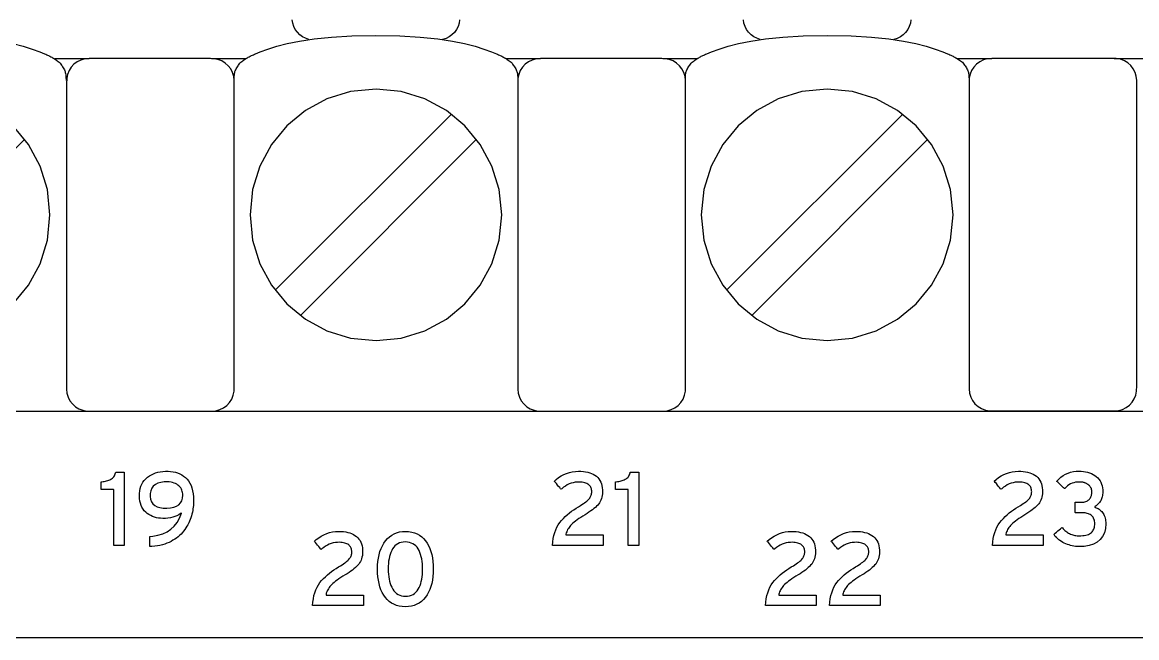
# Model space of a CAD drawing. Extents: x 1 to 47.7, y 0.2 to 33.3.
# Drawn here: x 32.801 to 34.283, y 13.33 to 14.148 of the extents above; entities that cross this region are included whole.
import ezdxf

# ---------------------------------------------------------------- set-up
doc = ezdxf.new("R2010")
doc.units = 0
doc.header["$MEASUREMENT"] = 0
doc.layers.add('4_0_____DWG', color=7, linetype='CONTINUOUS')

msp = doc.modelspace()

# ---------------------------------------------------------------- linework, layer by layer
at = {"layer": '4_0_____DWG'}
for points in [[(33.1819, 14.1253), (33.1775, 14.1268), (33.1734, 14.1289), (33.1697, 14.1316), (33.1665, 14.1348), (33.1638, 14.1384), (33.1617, 14.1424), (33.1603, 14.1468), (33.1596, 14.1514)], [(33.3823, 14.1514), (33.3816, 14.1468), (33.3801, 14.1424), (33.378, 14.1383), (33.3753, 14.1347), (33.372, 14.1315), (33.3683, 14.1288), (33.3642, 14.1267), (33.3597, 14.1253)], [(33.7819, 14.1253), (33.7775, 14.1268), (33.7734, 14.1289), (33.7697, 14.1316), (33.7665, 14.1348), (33.7638, 14.1384), (33.7617, 14.1424), (33.7603, 14.1468), (33.7596, 14.1514)], [(33.9823, 14.1514), (33.9816, 14.1468), (33.9801, 14.1424), (33.978, 14.1383), (33.9753, 14.1347), (33.972, 14.1315), (33.9683, 14.1288), (33.9642, 14.1267), (33.9597, 14.1253)], [(33.0825, 14.0706), (33.0825, 14.0721), (33.0825, 14.0737), (33.0826, 14.0753), (33.0827, 14.0769), (33.0828, 14.0784), (33.083, 14.0799), (33.0832, 14.0813), (33.0835, 14.0825), (33.0839, 14.0837), (33.0845, 14.0849), (33.0852, 14.0862), (33.0859, 14.0874), (33.0867, 14.0887), (33.0876, 14.09), (33.0884, 14.0912), (33.0893, 14.0925), (33.09, 14.0937), (33.0913, 14.0949), (33.0926, 14.096), (33.0939, 14.0969), (33.0951, 14.0979), (33.0964, 14.0987), (33.0976, 14.0995), (33.0988, 14.1003), (33.1001, 14.101), (33.1013, 14.1017), (33.1025, 14.1023), (33.1036, 14.1029), (33.1046, 14.1034), (33.1057, 14.1039), (33.1068, 14.1044), (33.108, 14.1049), (33.1093, 14.1055), (33.1108, 14.1061), (33.1171, 14.1086), (33.1274, 14.1124), (33.1392, 14.1162), (33.153, 14.1199), (33.1694, 14.1232), (33.1888, 14.1261), (33.2119, 14.1284), (33.2391, 14.1299), (33.271, 14.1304), (33.3028, 14.1299), (33.33, 14.1284), (33.3531, 14.1261), (33.3726, 14.1232), (33.3889, 14.1199), (33.4028, 14.1162), (33.4145, 14.1124), (33.4248, 14.1086), (33.4311, 14.1061), (33.4326, 14.1055), (33.434, 14.1049), (33.4352, 14.1044), (33.4363, 14.1039), (33.4373, 14.1034), (33.4384, 14.1029), (33.4395, 14.1023), (33.4407, 14.1017), (33.4419, 14.101), (33.4431, 14.1003), (33.4444, 14.0995), (33.4456, 14.0987), (33.4468, 14.0979), (33.4481, 14.0969), (33.4494, 14.096), (33.4507, 14.0949), (33.4519, 14.0937), (33.4527, 14.0925), (33.4535, 14.0912), (33.4544, 14.09), (33.4552, 14.0887), (33.456, 14.0874), (33.4568, 14.0862), (33.4575, 14.0849), (33.4581, 14.0837), (33.4585, 14.0825), (33.4588, 14.0813), (33.459, 14.0799), (33.4592, 14.0784), (33.4594, 14.0769), (33.4595, 14.0753), (33.4596, 14.0737), (33.4596, 14.0721), (33.4597, 14.0706)], [(33.6825, 14.0706), (33.6825, 14.0721), (33.6825, 14.0737), (33.6826, 14.0753), (33.6827, 14.0769), (33.6828, 14.0784), (33.683, 14.0799), (33.6832, 14.0813), (33.6835, 14.0825), (33.6839, 14.0837), (33.6845, 14.0849), (33.6852, 14.0862), (33.6859, 14.0874), (33.6867, 14.0887), (33.6876, 14.09), (33.6884, 14.0912), (33.6893, 14.0925), (33.69, 14.0937), (33.6913, 14.0949), (33.6926, 14.096), (33.6939, 14.0969), (33.6951, 14.0979), (33.6964, 14.0987), (33.6976, 14.0995), (33.6988, 14.1003), (33.7001, 14.101), (33.7013, 14.1017), (33.7025, 14.1023), (33.7036, 14.1029), (33.7046, 14.1034), (33.7057, 14.1039), (33.7068, 14.1044), (33.708, 14.1049), (33.7093, 14.1055), (33.7108, 14.1061), (33.7171, 14.1086), (33.7274, 14.1124), (33.7392, 14.1162), (33.753, 14.1199), (33.7694, 14.1232), (33.7889, 14.1261), (33.8119, 14.1284), (33.8391, 14.1299), (33.871, 14.1304), (33.9028, 14.1299), (33.93, 14.1284), (33.9531, 14.1261), (33.9726, 14.1232), (33.9889, 14.1199), (34.0028, 14.1162), (34.0145, 14.1124), (34.0248, 14.1086), (34.0311, 14.1061), (34.0326, 14.1055), (34.034, 14.1049), (34.0352, 14.1044), (34.0363, 14.1039), (34.0373, 14.1034), (34.0384, 14.1029), (34.0395, 14.1023), (34.0407, 14.1017), (34.0419, 14.101), (34.0431, 14.1003), (34.0444, 14.0995), (34.0456, 14.0987), (34.0468, 14.0979), (34.0481, 14.0969), (34.0494, 14.096), (34.0507, 14.0949), (34.0519, 14.0937), (34.0527, 14.0925), (34.0535, 14.0912), (34.0544, 14.09), (34.0552, 14.0887), (34.056, 14.0874), (34.0568, 14.0862), (34.0575, 14.0849), (34.0581, 14.0837), (34.0585, 14.0825), (34.0588, 14.0813), (34.059, 14.0799), (34.0593, 14.0784), (34.0594, 14.0769), (34.0595, 14.0753), (34.0596, 14.0737), (34.0597, 14.0721), (34.0597, 14.0706)], [(32.7882, 14.1199), (32.802, 14.1162), (32.8138, 14.1124), (32.8241, 14.1086), (32.8304, 14.1061), (32.8319, 14.1055), (32.8332, 14.1049), (32.8344, 14.1044), (32.8355, 14.1039), (32.8366, 14.1034), (32.8376, 14.1029), (32.8387, 14.1023), (32.8399, 14.1017), (32.8411, 14.101), (32.8424, 14.1003), (32.8436, 14.0995), (32.8448, 14.0987), (32.8461, 14.0979), (32.8473, 14.0969), (32.8486, 14.096), (32.8499, 14.0949), (32.8511, 14.0937), (32.8519, 14.0925), (32.8528, 14.0912), (32.8536, 14.09), (32.8544, 14.0887), (32.8553, 14.0874), (32.856, 14.0862), (32.8567, 14.0849), (32.8573, 14.0837), (32.8577, 14.0825), (32.858, 14.0813), (32.8583, 14.0799), (32.8585, 14.0784), (32.8586, 14.0769), (32.8588, 14.0753), (32.8588, 14.0737), (32.8589, 14.0721), (32.8589, 14.0706)], [(32.8441, 14.0998), (32.8897, 14.0998)], [(33.0525, 14.0998), (33.0981, 14.0998)], [(33.4441, 14.0998), (33.4897, 14.0998)], [(33.6525, 14.0998), (33.6981, 14.0998)], [(34.0441, 14.1), (34.0897, 14.1)], [(34.2525, 14.1), (34.2981, 14.1)], [(33.1372, 13.7917), (33.3715, 14.0259)], [(33.7372, 13.7917), (33.9715, 14.0259)], [(32.7885, 13.7737), (32.809, 13.7985), (32.8244, 13.8268), (32.8342, 13.8582), (32.8376, 13.8919), (32.8342, 13.9256), (32.8244, 13.957), (32.809, 13.9854), (32.7885, 14.0102)], [(32.5699, 13.7582), (32.8041, 13.9925)], [(33.1706, 13.7582), (33.4049, 13.9925)], [(33.7706, 13.7582), (34.0049, 13.9925)], [(32.7486, 13.6311), (32.8411, 13.6311), (32.9402, 13.6311), (33.0455, 13.6311), (33.1567, 13.6311), (33.2731, 13.6311), (33.3945, 13.6311), (33.5204, 13.6311), (33.6502, 13.6311), (33.7836, 13.6311), (33.9201, 13.6311), (34.0593, 13.6311), (34.2007, 13.6311), (34.4885, 13.6311), (34.7798, 13.6311), (35.0711, 13.6311), (35.3589, 13.6311), (35.5003, 13.6311), (35.6395, 13.6311)], [(35.5892, 13.3298), (35.4883, 13.3298), (35.3855, 13.3298), (35.2808, 13.3298), (35.1744, 13.3298), (35.0662, 13.3298), (34.9564, 13.3298), (34.845, 13.3298), (34.732, 13.3298), (34.6176, 13.3298), (34.5018, 13.3298), (34.3847, 13.3298), (34.2662, 13.3298), (34.1466, 13.3298), (34.0258, 13.3298), (33.9039, 13.3298), (33.7811, 13.3298), (33.6572, 13.3298), (33.4069, 13.3298), (33.1536, 13.3298), (32.8976, 13.3298), (32.6397, 13.3298)]]:
    msp.add_lwpolyline(points, dxfattribs=at)
for points in [[(33.0825, 14.0706), (33.082, 14.0762), (33.0804, 14.0814), (33.0779, 14.0861), (33.0747, 14.0903), (33.0707, 14.0939), (33.0661, 14.0967), (33.0609, 14.0987), (33.0554, 14.0997), (33.0509, 14.0998), (33.0391, 14.0998), (33.0185, 14.0998), (32.9924, 14.0998), (32.9639, 14.0998), (32.9362, 14.0998), (32.9125, 14.0998), (32.8959, 14.0998), (32.8897, 14.0998), (32.884, 14.0993), (32.8786, 14.0978), (32.8737, 14.0954), (32.8694, 14.0922), (32.8658, 14.0883), (32.8629, 14.0838), (32.8609, 14.0788), (32.8598, 14.0734), (32.8597, 14.0665), (32.8597, 14.0368), (32.8597, 13.985), (32.8597, 13.9192), (32.8597, 13.8474), (32.8597, 13.7776), (32.8597, 13.7178), (32.8597, 13.676), (32.8597, 13.6603), (32.8602, 13.6548), (32.8618, 13.6496), (32.8642, 13.6448), (32.8675, 13.6406), (32.8715, 13.637), (32.8761, 13.6342), (32.8812, 13.6323), (32.8868, 13.6312), (32.8913, 13.6311), (32.9031, 13.6311), (32.9236, 13.6311), (32.9498, 13.6311), (32.9783, 13.6311), (33.006, 13.6311), (33.0297, 13.6311), (33.0463, 13.6311), (33.0525, 13.6311), (33.0582, 13.6316), (33.0636, 13.6331), (33.0684, 13.6355), (33.0727, 13.6387), (33.0764, 13.6426), (33.0793, 13.6471), (33.0813, 13.6521), (33.0824, 13.6575), (33.0825, 13.6644), (33.0825, 13.6942), (33.0825, 13.7459), (33.0825, 13.8117), (33.0825, 13.8835), (33.0825, 13.9534), (33.0825, 14.0131), (33.0825, 14.0549)], [(33.6825, 14.0706), (33.682, 14.0762), (33.6804, 14.0814), (33.6779, 14.0861), (33.6747, 14.0903), (33.6707, 14.0939), (33.6661, 14.0967), (33.6609, 14.0987), (33.6554, 14.0997), (33.6509, 14.0998), (33.6391, 14.0998), (33.6185, 14.0998), (33.5924, 14.0998), (33.5639, 14.0998), (33.5362, 14.0998), (33.5125, 14.0998), (33.4959, 14.0998), (33.4897, 14.0998), (33.484, 14.0993), (33.4786, 14.0978), (33.4737, 14.0954), (33.4694, 14.0922), (33.4658, 14.0883), (33.4629, 14.0838), (33.4609, 14.0788), (33.4598, 14.0734), (33.4597, 14.0665), (33.4597, 14.0368), (33.4597, 13.985), (33.4597, 13.9192), (33.4597, 13.8474), (33.4597, 13.7776), (33.4597, 13.7178), (33.4597, 13.676), (33.4597, 13.6603), (33.4602, 13.6548), (33.4618, 13.6496), (33.4642, 13.6448), (33.4675, 13.6406), (33.4715, 13.637), (33.4761, 13.6342), (33.4812, 13.6323), (33.4868, 13.6312), (33.4913, 13.6311), (33.5031, 13.6311), (33.5236, 13.6311), (33.5498, 13.6311), (33.5783, 13.6311), (33.606, 13.6311), (33.6297, 13.6311), (33.6463, 13.6311), (33.6525, 13.6311), (33.6582, 13.6316), (33.6636, 13.6331), (33.6684, 13.6355), (33.6727, 13.6387), (33.6764, 13.6426), (33.6793, 13.6471), (33.6813, 13.6521), (33.6824, 13.6575), (33.6825, 13.6644), (33.6825, 13.6942), (33.6825, 13.7459), (33.6825, 13.8117), (33.6825, 13.8835), (33.6825, 13.9534), (33.6825, 14.0131), (33.6825, 14.0549)], [(34.2825, 14.0708), (34.282, 14.0763), (34.2804, 14.0815), (34.278, 14.0863), (34.2747, 14.0905), (34.2707, 14.0941), (34.2661, 14.0969), (34.261, 14.0989), (34.2554, 14.0999), (34.2509, 14.1), (34.2391, 14.1), (34.2186, 14.1), (34.1924, 14.1), (34.1639, 14.1), (34.1362, 14.1), (34.1125, 14.1), (34.0959, 14.1), (34.0897, 14.1), (34.084, 14.0995), (34.0786, 14.098), (34.0738, 14.0956), (34.0694, 14.0924), (34.0658, 14.0885), (34.0629, 14.084), (34.0609, 14.079), (34.0598, 14.0736), (34.0597, 14.0667), (34.0597, 14.037), (34.0597, 13.9852), (34.0597, 13.9194), (34.0597, 13.8476), (34.0597, 13.7778), (34.0597, 13.718), (34.0597, 13.6762), (34.0597, 13.6605), (34.0602, 13.6549), (34.0618, 13.6497), (34.0642, 13.645), (34.0675, 13.6408), (34.0715, 13.6372), (34.0761, 13.6344), (34.0813, 13.6324), (34.0868, 13.6314), (34.0913, 13.6313), (34.1031, 13.6313), (34.1237, 13.6313), (34.1498, 13.6313), (34.1783, 13.6313), (34.206, 13.6313), (34.2297, 13.6313), (34.2463, 13.6313), (34.2525, 13.6313), (34.2582, 13.6318), (34.2636, 13.6333), (34.2684, 13.6357), (34.2728, 13.6389), (34.2764, 13.6428), (34.2793, 13.6473), (34.2813, 13.6523), (34.2824, 13.6577), (34.2825, 13.6646), (34.2825, 13.6943), (34.2825, 13.7461), (34.2825, 13.8119), (34.2825, 13.8837), (34.2825, 13.9535), (34.2825, 14.0133), (34.2825, 14.0551)], [(33.1036, 13.8919), (33.107, 13.8582), (33.1168, 13.8268), (33.1322, 13.7985), (33.1526, 13.7737), (33.1774, 13.7533), (33.2059, 13.7379), (33.2373, 13.7282), (33.2711, 13.7248), (33.3047, 13.7282), (33.3361, 13.7379), (33.3646, 13.7533), (33.3893, 13.7737), (33.4097, 13.7985), (33.4252, 13.8268), (33.4349, 13.8582), (33.4383, 13.8919), (33.4349, 13.9256), (33.4252, 13.957), (33.4097, 13.9854), (33.3893, 14.0102), (33.3646, 14.0307), (33.3361, 14.0462), (33.3047, 14.0559), (33.2711, 14.0593), (33.2373, 14.0559), (33.2059, 14.0462), (33.1774, 14.0307), (33.1526, 14.0102), (33.1322, 13.9854), (33.1168, 13.957), (33.107, 13.9256)], [(33.7036, 13.8919), (33.707, 13.8582), (33.7168, 13.8268), (33.7322, 13.7985), (33.7527, 13.7737), (33.7774, 13.7533), (33.8059, 13.7379), (33.8373, 13.7282), (33.8711, 13.7248), (33.9048, 13.7282), (33.9361, 13.7379), (33.9646, 13.7533), (33.9893, 13.7737), (34.0097, 13.7985), (34.0252, 13.8268), (34.0349, 13.8582), (34.0383, 13.8919), (34.0349, 13.9256), (34.0252, 13.957), (34.0097, 13.9854), (33.9893, 14.0102), (33.9646, 14.0307), (33.9361, 14.0462), (33.9048, 14.0559), (33.8711, 14.0593), (33.8373, 14.0559), (33.8059, 14.0462), (33.7774, 14.0307), (33.7527, 14.0102), (33.7322, 13.9854), (33.7168, 13.957), (33.707, 13.9256)], [(32.9223, 13.4525), (32.9223, 13.4553), (32.9223, 13.4629), (32.9223, 13.4738), (32.9223, 13.4865), (32.9223, 13.4995), (32.9223, 13.5115), (32.9223, 13.5209), (32.9223, 13.5263), (32.9221, 13.527), (32.9209, 13.527), (32.9188, 13.527), (32.9161, 13.527), (32.9132, 13.527), (32.9104, 13.527), (32.908, 13.527), (32.9063, 13.527), (32.9056, 13.527), (32.9056, 13.5274), (32.9056, 13.5284), (32.9056, 13.5299), (32.9056, 13.5316), (32.9056, 13.5333), (32.9056, 13.5349), (32.9056, 13.5362), (32.9056, 13.5369), (32.9065, 13.5371), (32.9082, 13.5373), (32.9098, 13.5376), (32.9114, 13.5379), (32.9129, 13.5383), (32.9143, 13.5387), (32.9157, 13.5393), (32.9171, 13.5398), (32.9184, 13.5405), (32.9195, 13.5412), (32.9206, 13.542), (32.9216, 13.5429), (32.9225, 13.5439), (32.9232, 13.545), (32.9239, 13.5462), (32.9244, 13.5475), (32.9248, 13.5489), (32.9251, 13.5497), (32.9259, 13.5497), (32.9274, 13.5497), (32.9292, 13.5497), (32.9312, 13.5497), (32.9332, 13.5497), (32.9348, 13.5497), (32.936, 13.5497), (32.9364, 13.5497), (32.9364, 13.5459), (32.9364, 13.536), (32.9364, 13.5219), (32.9364, 13.5053), (32.9364, 13.4883), (32.9364, 13.4727), (32.9364, 13.4605), (32.9364, 13.4534), (32.9363, 13.4525), (32.9353, 13.4525), (32.9335, 13.4525), (32.9312, 13.4525), (32.9287, 13.4525), (32.9263, 13.4525), (32.9243, 13.4525), (32.9228, 13.4525)], [(33.0286, 13.5125), (33.0286, 13.5102), (33.0285, 13.508), (33.0283, 13.5057), (33.0281, 13.5034), (33.0277, 13.5011), (33.0274, 13.4988), (33.0269, 13.4965), (33.0264, 13.4941), (33.0257, 13.4917), (33.025, 13.4894), (33.0241, 13.487), (33.0231, 13.4847), (33.0221, 13.4824), (33.0209, 13.4801), (33.0197, 13.4779), (33.0183, 13.4757), (33.0168, 13.4736), (33.0153, 13.4715), (33.0136, 13.4695), (33.0119, 13.4675), (33.01, 13.4657), (33.0079, 13.464), (33.0058, 13.4623), (33.0035, 13.4607), (33.0011, 13.4593), (32.9986, 13.4579), (32.9959, 13.4566), (32.9931, 13.4554), (32.9901, 13.4543), (32.987, 13.4534), (32.9837, 13.4526), (32.9804, 13.452), (32.9768, 13.4515), (32.9732, 13.4511), (32.9703, 13.4509), (32.9703, 13.4517), (32.9703, 13.4532), (32.9703, 13.4552), (32.9703, 13.4575), (32.9703, 13.4598), (32.9703, 13.4619), (32.9703, 13.4636), (32.9703, 13.4645), (32.9743, 13.4649), (32.9812, 13.466), (32.9875, 13.4678), (32.9932, 13.4705), (32.9983, 13.4739), (33.0028, 13.478), (33.0066, 13.483), (33.0098, 13.4887), (33.0124, 13.4952), (33.011, 13.4948), (33.0087, 13.4932), (33.0063, 13.4919), (33.0036, 13.4908), (33.0008, 13.4899), (32.9977, 13.4892), (32.9945, 13.4887), (32.9911, 13.4885), (32.9876, 13.4884), (32.9846, 13.4886), (32.9818, 13.4889), (32.9791, 13.4894), (32.9765, 13.4901), (32.9739, 13.4911), (32.9715, 13.4922), (32.9692, 13.4935), (32.967, 13.495), (32.9649, 13.4968), (32.963, 13.4987), (32.9613, 13.5008), (32.9599, 13.5032), (32.9587, 13.5057), (32.9578, 13.5085), (32.9571, 13.5115), (32.9566, 13.5147), (32.9564, 13.5181), (32.9565, 13.5216), (32.9569, 13.5251), (32.9576, 13.5283), (32.9585, 13.5313), (32.9597, 13.5341), (32.9612, 13.5367), (32.963, 13.539), (32.965, 13.5412), (32.9674, 13.5432), (32.9698, 13.5449), (32.9724, 13.5465), (32.9751, 13.5478), (32.978, 13.5489), (32.9811, 13.5498), (32.9842, 13.5505), (32.9876, 13.5509), (32.991, 13.5512), (32.9946, 13.5512), (32.998, 13.551), (33.0013, 13.5505), (33.0044, 13.5498), (33.0073, 13.5489), (33.0101, 13.5478), (33.0128, 13.5463), (33.0153, 13.5447), (33.0177, 13.5428), (33.0199, 13.5407), (33.0219, 13.5382), (33.0236, 13.5354), (33.0251, 13.5323), (33.0263, 13.529), (33.0273, 13.5253), (33.028, 13.5213), (33.0285, 13.517)], [(33.5057, 13.4525), (33.5061, 13.4571), (33.5067, 13.4616), (33.5076, 13.4657), (33.5087, 13.4697), (33.5101, 13.4734), (33.5116, 13.4769), (33.5135, 13.4801), (33.5155, 13.4831), (33.5178, 13.4858), (33.5202, 13.4884), (33.5228, 13.4909), (33.5254, 13.4933), (33.5282, 13.4957), (33.531, 13.4979), (33.5339, 13.5), (33.537, 13.502), (33.5401, 13.504), (33.5429, 13.5056), (33.5449, 13.5068), (33.5468, 13.5081), (33.5485, 13.5092), (33.55, 13.5104), (33.5514, 13.5115), (33.5526, 13.5125), (33.5537, 13.5136), (33.5546, 13.5145), (33.5553, 13.5155), (33.5559, 13.5165), (33.5564, 13.5175), (33.5569, 13.5185), (33.5572, 13.5195), (33.5575, 13.5206), (33.5577, 13.5216), (33.5579, 13.5227), (33.5579, 13.5238), (33.5579, 13.5251), (33.5577, 13.5264), (33.5575, 13.5276), (33.5571, 13.5287), (33.5567, 13.5298), (33.5561, 13.5308), (33.5554, 13.5317), (33.5546, 13.5325), (33.5537, 13.5333), (33.5527, 13.5341), (33.5515, 13.5347), (33.5501, 13.5353), (33.5486, 13.5357), (33.547, 13.5361), (33.5453, 13.5364), (33.5434, 13.5366), (33.5413, 13.5367), (33.5389, 13.5367), (33.5361, 13.5364), (33.5333, 13.5359), (33.5306, 13.5352), (33.5279, 13.5342), (33.5254, 13.533), (33.5229, 13.5315), (33.5205, 13.5299), (33.5181, 13.5279), (33.517, 13.5271), (33.5164, 13.5279), (33.5153, 13.5293), (33.5139, 13.531), (33.5124, 13.5328), (33.5109, 13.5347), (33.5096, 13.5363), (33.5086, 13.5375), (33.5082, 13.538), (33.5106, 13.5402), (33.5139, 13.5428), (33.5173, 13.545), (33.5208, 13.5468), (33.5245, 13.5483), (33.5282, 13.5496), (33.5321, 13.5504), (33.5362, 13.551), (33.5403, 13.5512), (33.5436, 13.5511), (33.5468, 13.5509), (33.5497, 13.5505), (33.5526, 13.5499), (33.5552, 13.5491), (33.5577, 13.5482), (33.56, 13.5472), (33.5621, 13.5459), (33.5641, 13.5445), (33.5659, 13.5428), (33.5674, 13.541), (33.5688, 13.539), (33.5699, 13.5368), (33.5708, 13.5345), (33.5715, 13.532), (33.572, 13.5292), (33.5722, 13.5264), (33.5723, 13.5236), (33.5721, 13.5212), (33.5719, 13.519), (33.5714, 13.5168), (33.5709, 13.5148), (33.5702, 13.5128), (33.5693, 13.511), (33.5683, 13.5093), (33.5672, 13.5077), (33.5659, 13.5061), (33.5643, 13.5046), (33.5627, 13.5031), (33.5608, 13.5015), (33.5588, 13.4999), (33.5566, 13.4983), (33.5542, 13.4966), (33.5517, 13.495), (33.549, 13.4933), (33.5461, 13.4915), (33.5433, 13.4898), (33.5408, 13.4881), (33.5385, 13.4865), (33.5364, 13.4849), (33.5345, 13.4834), (33.5328, 13.4819), (33.5312, 13.4805), (33.5299, 13.4792), (33.5288, 13.4778), (33.5277, 13.4764), (33.5268, 13.475), (33.5259, 13.4736), (33.5252, 13.4721), (33.5246, 13.4706), (33.524, 13.4691), (33.5236, 13.4676), (33.5236, 13.4666), (33.5265, 13.4666), (33.5321, 13.4666), (33.5395, 13.4666), (33.5478, 13.4666), (33.5562, 13.4666), (33.5638, 13.4666), (33.5696, 13.4666), (33.5729, 13.4666), (33.5732, 13.4664), (33.5732, 13.4654), (33.5732, 13.4637), (33.5732, 13.4615), (33.5732, 13.4591), (33.5732, 13.4568), (33.5732, 13.4547), (33.5732, 13.4532), (33.5732, 13.4525), (33.5717, 13.4525), (33.5661, 13.4525), (33.5572, 13.4525), (33.5465, 13.4525), (33.535, 13.4525), (33.524, 13.4525), (33.5146, 13.4525), (33.5081, 13.4525)], [(33.6064, 13.4525), (33.6064, 13.4553), (33.6064, 13.4629), (33.6064, 13.4738), (33.6064, 13.4865), (33.6064, 13.4995), (33.6064, 13.5115), (33.6064, 13.5209), (33.6064, 13.5263), (33.6062, 13.527), (33.605, 13.527), (33.6029, 13.527), (33.6002, 13.527), (33.5973, 13.527), (33.5945, 13.527), (33.592, 13.527), (33.5903, 13.527), (33.5897, 13.527), (33.5897, 13.5274), (33.5897, 13.5284), (33.5897, 13.5299), (33.5897, 13.5316), (33.5897, 13.5333), (33.5897, 13.5349), (33.5897, 13.5362), (33.5897, 13.5369), (33.5906, 13.5371), (33.5923, 13.5373), (33.5939, 13.5376), (33.5955, 13.5379), (33.597, 13.5383), (33.5984, 13.5387), (33.5998, 13.5393), (33.6012, 13.5398), (33.6025, 13.5405), (33.6036, 13.5412), (33.6047, 13.542), (33.6057, 13.5429), (33.6066, 13.5439), (33.6073, 13.545), (33.608, 13.5462), (33.6085, 13.5475), (33.6089, 13.5489), (33.6092, 13.5497), (33.61, 13.5497), (33.6115, 13.5497), (33.6133, 13.5497), (33.6153, 13.5497), (33.6173, 13.5497), (33.6189, 13.5497), (33.6201, 13.5497), (33.6205, 13.5497), (33.6205, 13.5459), (33.6205, 13.536), (33.6205, 13.5219), (33.6205, 13.5053), (33.6205, 13.4883), (33.6205, 13.4727), (33.6205, 13.4605), (33.6205, 13.4534), (33.6204, 13.4525), (33.6193, 13.4525), (33.6176, 13.4525), (33.6153, 13.4525), (33.6128, 13.4525), (33.6104, 13.4525), (33.6084, 13.4525), (33.6069, 13.4525)], [(34.0907, 13.4525), (34.0911, 13.4571), (34.0917, 13.4616), (34.0926, 13.4657), (34.0937, 13.4697), (34.095, 13.4734), (34.0966, 13.4769), (34.0984, 13.4801), (34.1005, 13.4831), (34.1028, 13.4858), (34.1052, 13.4884), (34.1077, 13.4909), (34.1104, 13.4933), (34.1131, 13.4957), (34.116, 13.4979), (34.1189, 13.5), (34.122, 13.502), (34.1251, 13.504), (34.1278, 13.5056), (34.1299, 13.5068), (34.1317, 13.5081), (34.1334, 13.5092), (34.135, 13.5104), (34.1364, 13.5115), (34.1376, 13.5125), (34.1387, 13.5136), (34.1395, 13.5145), (34.1403, 13.5155), (34.1409, 13.5165), (34.1414, 13.5175), (34.1419, 13.5185), (34.1422, 13.5195), (34.1425, 13.5206), (34.1427, 13.5216), (34.1428, 13.5227), (34.1429, 13.5238), (34.1428, 13.5251), (34.1427, 13.5264), (34.1424, 13.5276), (34.1421, 13.5287), (34.1416, 13.5298), (34.1411, 13.5308), (34.1404, 13.5317), (34.1396, 13.5325), (34.1387, 13.5333), (34.1377, 13.5341), (34.1365, 13.5347), (34.1351, 13.5353), (34.1336, 13.5357), (34.132, 13.5361), (34.1302, 13.5364), (34.1283, 13.5366), (34.1263, 13.5367), (34.1239, 13.5367), (34.121, 13.5364), (34.1183, 13.5359), (34.1156, 13.5352), (34.1129, 13.5342), (34.1104, 13.533), (34.1079, 13.5315), (34.1055, 13.5299), (34.1031, 13.5279), (34.102, 13.5271), (34.1014, 13.5279), (34.1003, 13.5293), (34.0989, 13.531), (34.0974, 13.5328), (34.0959, 13.5347), (34.0945, 13.5363), (34.0936, 13.5375), (34.0931, 13.538), (34.0956, 13.5402), (34.0989, 13.5428), (34.1023, 13.545), (34.1058, 13.5468), (34.1094, 13.5483), (34.1132, 13.5496), (34.1171, 13.5504), (34.1211, 13.551), (34.1253, 13.5512), (34.1286, 13.5511), (34.1317, 13.5509), (34.1347, 13.5505), (34.1375, 13.5499), (34.1402, 13.5491), (34.1427, 13.5482), (34.145, 13.5472), (34.1471, 13.5459), (34.1491, 13.5445), (34.1509, 13.5428), (34.1524, 13.541), (34.1538, 13.539), (34.1549, 13.5368), (34.1558, 13.5345), (34.1565, 13.532), (34.157, 13.5292), (34.1572, 13.5264), (34.1573, 13.5236), (34.1571, 13.5212), (34.1568, 13.519), (34.1564, 13.5168), (34.1559, 13.5148), (34.1551, 13.5128), (34.1543, 13.511), (34.1533, 13.5093), (34.1522, 13.5077), (34.1508, 13.5061), (34.1493, 13.5046), (34.1476, 13.5031), (34.1458, 13.5015), (34.1437, 13.4999), (34.1416, 13.4983), (34.1392, 13.4966), (34.1366, 13.495), (34.1339, 13.4933), (34.131, 13.4915), (34.1283, 13.4898), (34.1258, 13.4881), (34.1235, 13.4865), (34.1213, 13.4849), (34.1194, 13.4834), (34.1177, 13.4819), (34.1162, 13.4805), (34.1149, 13.4792), (34.1137, 13.4778), (34.1127, 13.4764), (34.1117, 13.475), (34.1109, 13.4736), (34.1102, 13.4721), (34.1095, 13.4706), (34.109, 13.4691), (34.1086, 13.4676), (34.1086, 13.4666), (34.1115, 13.4666), (34.1171, 13.4666), (34.1245, 13.4666), (34.1328, 13.4666), (34.1412, 13.4666), (34.1488, 13.4666), (34.1546, 13.4666), (34.1578, 13.4666), (34.1582, 13.4664), (34.1582, 13.4654), (34.1582, 13.4637), (34.1582, 13.4615), (34.1582, 13.4591), (34.1582, 13.4568), (34.1582, 13.4547), (34.1582, 13.4532), (34.1582, 13.4525), (34.1567, 13.4525), (34.151, 13.4525), (34.1422, 13.4525), (34.1315, 13.4525), (34.12, 13.4525), (34.1089, 13.4525), (34.0996, 13.4525), (34.0931, 13.4525)], [(34.2415, 13.4813), (34.2409, 13.4749), (34.2395, 13.4692), (34.2372, 13.4643), (34.234, 13.4602), (34.23, 13.4568), (34.225, 13.4542), (34.2193, 13.4523), (34.2126, 13.4512), (34.2058, 13.4509), (34.2036, 13.451), (34.2013, 13.4512), (34.1991, 13.4516), (34.1969, 13.452), (34.1947, 13.4525), (34.1925, 13.4531), (34.1904, 13.4538), (34.1883, 13.4546), (34.1862, 13.4555), (34.1842, 13.4566), (34.1823, 13.4577), (34.1805, 13.4589), (34.1788, 13.4601), (34.1772, 13.4615), (34.1757, 13.4629), (34.1743, 13.4645), (34.173, 13.4661), (34.1724, 13.4671), (34.173, 13.4677), (34.1743, 13.4688), (34.1759, 13.4702), (34.1777, 13.4717), (34.1795, 13.4733), (34.1811, 13.4747), (34.1823, 13.4758), (34.183, 13.4764), (34.1837, 13.4757), (34.1847, 13.4745), (34.1859, 13.4734), (34.187, 13.4724), (34.1882, 13.4714), (34.1894, 13.4705), (34.1907, 13.4697), (34.192, 13.4689), (34.1933, 13.4683), (34.1947, 13.4676), (34.1961, 13.4671), (34.1975, 13.4666), (34.1989, 13.4662), (34.2003, 13.4659), (34.2017, 13.4656), (34.2032, 13.4654), (34.2046, 13.4653), (34.206, 13.4653), (34.2083, 13.4653), (34.2107, 13.4655), (34.2128, 13.4657), (34.2148, 13.4661), (34.2166, 13.4666), (34.2183, 13.4672), (34.2198, 13.4679), (34.2211, 13.4687), (34.2222, 13.4696), (34.2232, 13.4706), (34.2241, 13.4717), (34.2248, 13.4728), (34.2255, 13.4741), (34.226, 13.4754), (34.2264, 13.4768), (34.2266, 13.4783), (34.2268, 13.4799), (34.2268, 13.4816), (34.2267, 13.4832), (34.2265, 13.4848), (34.2262, 13.4862), (34.2257, 13.4875), (34.2252, 13.4888), (34.2245, 13.4899), (34.2237, 13.4909), (34.2228, 13.4919), (34.2218, 13.4927), (34.2207, 13.4934), (34.2195, 13.494), (34.2182, 13.4946), (34.2168, 13.495), (34.2154, 13.4954), (34.2139, 13.4957), (34.2124, 13.4958), (34.2107, 13.4959), (34.2097, 13.496), (34.2091, 13.496), (34.2081, 13.496), (34.2068, 13.496), (34.2053, 13.496), (34.2039, 13.496), (34.2026, 13.496), (34.2015, 13.496), (34.201, 13.496), (34.2009, 13.4961), (34.2009, 13.4971), (34.2009, 13.4988), (34.2009, 13.501), (34.2009, 13.5033), (34.2009, 13.5057), (34.2009, 13.5077), (34.2009, 13.5092), (34.2009, 13.51), (34.2011, 13.51), (34.2018, 13.51), (34.2029, 13.51), (34.2042, 13.51), (34.2057, 13.51), (34.2071, 13.51), (34.2083, 13.51), (34.2092, 13.51), (34.2096, 13.51), (34.2109, 13.5101), (34.2123, 13.5102), (34.2136, 13.5105), (34.2148, 13.5108), (34.216, 13.5113), (34.217, 13.5118), (34.218, 13.5125), (34.2189, 13.5132), (34.2197, 13.5141), (34.2204, 13.515), (34.221, 13.5159), (34.2215, 13.5169), (34.2219, 13.5179), (34.2223, 13.5189), (34.2226, 13.52), (34.2228, 13.5212), (34.2229, 13.5224), (34.2229, 13.5235), (34.2229, 13.524), (34.2229, 13.5244), (34.2228, 13.5249), (34.2228, 13.5254), (34.2227, 13.526), (34.2226, 13.5265), (34.2225, 13.527), (34.2224, 13.5275), (34.2222, 13.5281), (34.222, 13.5286), (34.2217, 13.5291), (34.2214, 13.5296), (34.2211, 13.5301), (34.2208, 13.5306), (34.2204, 13.5311), (34.22, 13.5315), (34.2196, 13.532), (34.2191, 13.5324), (34.2186, 13.5329), (34.2181, 13.5333), (34.2175, 13.5337), (34.2169, 13.5341), (34.2163, 13.5345), (34.2157, 13.5348), (34.215, 13.5352), (34.2142, 13.5355), (34.2135, 13.5358), (34.2126, 13.536), (34.2117, 13.5362), (34.2108, 13.5364), (34.2098, 13.5366), (34.2088, 13.5367), (34.2078, 13.5368), (34.2067, 13.5368), (34.2055, 13.5368), (34.2034, 13.5368), (34.2011, 13.5365), (34.1988, 13.5359), (34.1966, 13.5352), (34.1945, 13.5342), (34.1924, 13.533), (34.1905, 13.5316), (34.1886, 13.5299), (34.1868, 13.5281), (34.1863, 13.528), (34.1854, 13.5289), (34.184, 13.5303), (34.1823, 13.5319), (34.1806, 13.5337), (34.1789, 13.5353), (34.1775, 13.5367), (34.1765, 13.5377), (34.1761, 13.5381), (34.1788, 13.5408), (34.1817, 13.5433), (34.1847, 13.5454), (34.1879, 13.5472), (34.1912, 13.5487), (34.1946, 13.5498), (34.1983, 13.5506), (34.202, 13.5511), (34.2058, 13.5512), (34.2088, 13.5511), (34.2118, 13.5508), (34.2145, 13.5504), (34.2172, 13.5497), (34.2198, 13.5489), (34.2222, 13.548), (34.2245, 13.5468), (34.2267, 13.5455), (34.2288, 13.544), (34.2307, 13.5423), (34.2323, 13.5405), (34.2338, 13.5385), (34.235, 13.5364), (34.2359, 13.5341), (34.2367, 13.5317), (34.2372, 13.5292), (34.2375, 13.5264), (34.2375, 13.524), (34.2374, 13.5221), (34.2372, 13.5204), (34.237, 13.5187), (34.2366, 13.5171), (34.2362, 13.5157), (34.2358, 13.5143), (34.2352, 13.513), (34.2346, 13.5118), (34.2339, 13.5107), (34.2331, 13.5096), (34.2323, 13.5086), (34.2314, 13.5077), (34.2305, 13.5068), (34.2296, 13.5059), (34.2286, 13.5052), (34.2275, 13.5044), (34.2264, 13.5038), (34.2272, 13.5033), (34.2287, 13.5027), (34.2301, 13.5021), (34.2314, 13.5014), (34.2327, 13.5005), (34.2339, 13.4996), (34.235, 13.4986), (34.236, 13.4975), (34.237, 13.4962), (34.2379, 13.4949), (34.2387, 13.4936), (34.2394, 13.4921), (34.24, 13.4905), (34.2405, 13.4889), (34.2409, 13.4871), (34.2412, 13.4853), (34.2414, 13.4834)], [(33.0143, 13.5193), (33.0142, 13.521), (33.0139, 13.5228), (33.0135, 13.5244), (33.013, 13.526), (33.0123, 13.5275), (33.0114, 13.5289), (33.0103, 13.5303), (33.0091, 13.5316), (33.0078, 13.5328), (33.0063, 13.5338), (33.0046, 13.5348), (33.0027, 13.5355), (33.0007, 13.5361), (32.9986, 13.5366), (32.9962, 13.5369), (32.9938, 13.5371), (32.9896, 13.537), (32.985, 13.5363), (32.981, 13.5351), (32.9777, 13.5334), (32.975, 13.5313), (32.9729, 13.5286), (32.9715, 13.5253), (32.9708, 13.5216), (32.9707, 13.5175), (32.9714, 13.5138), (32.9726, 13.5106), (32.9745, 13.5079), (32.977, 13.5057), (32.9801, 13.504), (32.9838, 13.5029), (32.9881, 13.5022), (32.9931, 13.5021), (32.998, 13.5025), (33.0022, 13.5033), (33.0058, 13.5047), (33.0088, 13.5066), (33.0111, 13.509), (33.0128, 13.5119), (33.0139, 13.5153)], [(33.1867, 13.3724), (33.1871, 13.3771), (33.1878, 13.3815), (33.1886, 13.3857), (33.1897, 13.3896), (33.1911, 13.3934), (33.1927, 13.3968), (33.1945, 13.4001), (33.1965, 13.4031), (33.1988, 13.4058), (33.2012, 13.4084), (33.2038, 13.4109), (33.2064, 13.4133), (33.2092, 13.4156), (33.212, 13.4178), (33.2149, 13.42), (33.218, 13.422), (33.2211, 13.4239), (33.2239, 13.4255), (33.2259, 13.4268), (33.2278, 13.428), (33.2295, 13.4292), (33.231, 13.4303), (33.2324, 13.4314), (33.2336, 13.4325), (33.2347, 13.4335), (33.2356, 13.4345), (33.2363, 13.4355), (33.2369, 13.4364), (33.2374, 13.4374), (33.2379, 13.4385), (33.2383, 13.4395), (33.2385, 13.4405), (33.2388, 13.4416), (33.2389, 13.4427), (33.2389, 13.4438), (33.2389, 13.4451), (33.2387, 13.4464), (33.2385, 13.4476), (33.2381, 13.4487), (33.2377, 13.4497), (33.2371, 13.4507), (33.2364, 13.4517), (33.2356, 13.4525), (33.2348, 13.4533), (33.2337, 13.454), (33.2325, 13.4547), (33.2311, 13.4552), (33.2297, 13.4557), (33.228, 13.4561), (33.2263, 13.4564), (33.2244, 13.4565), (33.2223, 13.4567), (33.2199, 13.4566), (33.2171, 13.4564), (33.2143, 13.4559), (33.2116, 13.4551), (33.209, 13.4542), (33.2064, 13.453), (33.2039, 13.4515), (33.2015, 13.4498), (33.1992, 13.4479), (33.198, 13.4471), (33.1974, 13.4479), (33.1963, 13.4492), (33.1949, 13.4509), (33.1934, 13.4528), (33.1919, 13.4546), (33.1906, 13.4563), (33.1896, 13.4574), (33.1892, 13.458), (33.1916, 13.4602), (33.1949, 13.4627), (33.1983, 13.4649), (33.2018, 13.4668), (33.2055, 13.4683), (33.2093, 13.4695), (33.2132, 13.4704), (33.2172, 13.471), (33.2213, 13.4712), (33.2246, 13.4711), (33.2278, 13.4708), (33.2308, 13.4704), (33.2336, 13.4699), (33.2362, 13.4691), (33.2387, 13.4682), (33.241, 13.4671), (33.2431, 13.4659), (33.2451, 13.4645), (33.2469, 13.4628), (33.2484, 13.461), (33.2498, 13.459), (33.2509, 13.4568), (33.2518, 13.4545), (33.2525, 13.4519), (33.253, 13.4492), (33.2532, 13.4463), (33.2533, 13.4436), (33.2531, 13.4412), (33.2529, 13.4389), (33.2524, 13.4368), (33.2519, 13.4347), (33.2512, 13.4328), (33.2503, 13.431), (33.2493, 13.4292), (33.2482, 13.4276), (33.2469, 13.4261), (33.2453, 13.4246), (33.2437, 13.423), (33.2418, 13.4214), (33.2398, 13.4198), (33.2376, 13.4182), (33.2352, 13.4166), (33.2327, 13.4149), (33.23, 13.4133), (33.2271, 13.4115), (33.2243, 13.4098), (33.2218, 13.4081), (33.2195, 13.4065), (33.2174, 13.4049), (33.2155, 13.4034), (33.2138, 13.4019), (33.2123, 13.4005), (33.211, 13.3991), (33.2098, 13.3978), (33.2087, 13.3964), (33.2078, 13.395), (33.2069, 13.3935), (33.2062, 13.3921), (33.2056, 13.3906), (33.205, 13.3891), (33.2046, 13.3876), (33.2046, 13.3865), (33.2075, 13.3865), (33.2131, 13.3865), (33.2205, 13.3865), (33.2288, 13.3865), (33.2372, 13.3865), (33.2448, 13.3865), (33.2507, 13.3865), (33.2539, 13.3865), (33.2543, 13.3864), (33.2543, 13.3854), (33.2543, 13.3836), (33.2543, 13.3815), (33.2543, 13.3791), (33.2543, 13.3767), (33.2543, 13.3747), (33.2543, 13.3732), (33.2543, 13.3725), (33.2528, 13.3724), (33.2471, 13.3724), (33.2382, 13.3724), (33.2275, 13.3724), (33.216, 13.3724), (33.205, 13.3724), (33.1956, 13.3724), (33.1891, 13.3724)], [(33.3473, 13.4212), (33.3472, 13.4161), (33.3468, 13.4111), (33.3461, 13.4065), (33.3452, 13.402), (33.344, 13.3978), (33.3426, 13.3939), (33.3409, 13.3902), (33.339, 13.3867), (33.3367, 13.3835), (33.3343, 13.3806), (33.3316, 13.3781), (33.3286, 13.3759), (33.3254, 13.3742), (33.3219, 13.3728), (33.3182, 13.3718), (33.3142, 13.3711), (33.31, 13.3709), (33.3059, 13.3711), (33.302, 13.3718), (33.2983, 13.3728), (33.2949, 13.3742), (33.2917, 13.3759), (33.2887, 13.378), (33.286, 13.3805), (33.2836, 13.3833), (33.2814, 13.3865), (33.2794, 13.39), (33.2777, 13.3936), (33.2763, 13.3976), (33.2751, 13.4017), (33.2742, 13.4062), (33.2736, 13.4108), (33.2732, 13.4158), (33.273, 13.4209), (33.2732, 13.4261), (33.2736, 13.431), (33.2742, 13.4357), (33.2752, 13.4401), (33.2763, 13.4443), (33.2778, 13.4483), (33.2795, 13.452), (33.2815, 13.4555), (33.2837, 13.4587), (33.2862, 13.4616), (33.2889, 13.4641), (33.2919, 13.4663), (33.2951, 13.468), (33.2985, 13.4694), (33.3022, 13.4704), (33.3061, 13.471), (33.3103, 13.4712), (33.3145, 13.4709), (33.3185, 13.4703), (33.3222, 13.4693), (33.3256, 13.468), (33.3288, 13.4662), (33.3318, 13.4641), (33.3344, 13.4617), (33.3369, 13.4588), (33.3391, 13.4556), (33.341, 13.4522), (33.3427, 13.4485), (33.3441, 13.4446), (33.3452, 13.4404), (33.3461, 13.436), (33.3468, 13.4313), (33.3472, 13.4264)], [(33.7889, 13.3724), (33.7893, 13.3771), (33.7899, 13.3815), (33.7908, 13.3857), (33.7919, 13.3896), (33.7932, 13.3934), (33.7948, 13.3968), (33.7966, 13.4001), (33.7987, 13.4031), (33.801, 13.4058), (33.8034, 13.4084), (33.806, 13.4109), (33.8086, 13.4133), (33.8113, 13.4156), (33.8142, 13.4178), (33.8171, 13.42), (33.8202, 13.422), (33.8233, 13.4239), (33.826, 13.4255), (33.8281, 13.4268), (33.8299, 13.428), (33.8316, 13.4292), (33.8332, 13.4303), (33.8346, 13.4314), (33.8358, 13.4325), (33.8369, 13.4335), (33.8378, 13.4345), (33.8385, 13.4355), (33.8391, 13.4364), (33.8396, 13.4374), (33.8401, 13.4385), (33.8404, 13.4395), (33.8407, 13.4405), (33.8409, 13.4416), (33.8411, 13.4427), (33.8411, 13.4438), (33.8411, 13.4451), (33.8409, 13.4464), (33.8407, 13.4476), (33.8403, 13.4487), (33.8398, 13.4497), (33.8393, 13.4507), (33.8386, 13.4517), (33.8378, 13.4525), (33.8369, 13.4533), (33.8359, 13.454), (33.8347, 13.4547), (33.8333, 13.4552), (33.8318, 13.4557), (33.8302, 13.4561), (33.8284, 13.4564), (33.8265, 13.4565), (33.8245, 13.4567), (33.8221, 13.4566), (33.8192, 13.4564), (33.8165, 13.4559), (33.8138, 13.4551), (33.8111, 13.4542), (33.8086, 13.453), (33.8061, 13.4515), (33.8037, 13.4498), (33.8013, 13.4479), (33.8002, 13.4471), (33.7996, 13.4479), (33.7985, 13.4492), (33.7971, 13.4509), (33.7956, 13.4528), (33.7941, 13.4546), (33.7928, 13.4563), (33.7918, 13.4574), (33.7913, 13.458), (33.7938, 13.4602), (33.7971, 13.4627), (33.8005, 13.4649), (33.804, 13.4668), (33.8077, 13.4683), (33.8114, 13.4695), (33.8153, 13.4704), (33.8193, 13.471), (33.8235, 13.4712), (33.8268, 13.4711), (33.8299, 13.4708), (33.8329, 13.4704), (33.8357, 13.4699), (33.8384, 13.4691), (33.8409, 13.4682), (33.8432, 13.4671), (33.8453, 13.4659), (33.8473, 13.4645), (33.8491, 13.4628), (33.8506, 13.461), (33.852, 13.459), (33.8531, 13.4568), (33.854, 13.4545), (33.8547, 13.4519), (33.8552, 13.4492), (33.8554, 13.4463), (33.8555, 13.4436), (33.8553, 13.4412), (33.855, 13.4389), (33.8546, 13.4368), (33.8541, 13.4347), (33.8533, 13.4328), (33.8525, 13.431), (33.8515, 13.4292), (33.8504, 13.4276), (33.849, 13.4261), (33.8475, 13.4246), (33.8458, 13.423), (33.844, 13.4214), (33.842, 13.4198), (33.8398, 13.4182), (33.8374, 13.4166), (33.8349, 13.4149), (33.8322, 13.4133), (33.8292, 13.4115), (33.8265, 13.4098), (33.824, 13.4081), (33.8217, 13.4065), (33.8196, 13.4049), (33.8176, 13.4034), (33.8159, 13.4019), (33.8144, 13.4005), (33.8131, 13.3991), (33.812, 13.3978), (33.8109, 13.3964), (33.81, 13.395), (33.8091, 13.3935), (33.8084, 13.3921), (33.8077, 13.3906), (33.8072, 13.3891), (33.8068, 13.3876), (33.8068, 13.3865), (33.8097, 13.3865), (33.8153, 13.3865), (33.8227, 13.3865), (33.831, 13.3865), (33.8394, 13.3865), (33.847, 13.3865), (33.8528, 13.3865), (33.856, 13.3865), (33.8564, 13.3864), (33.8564, 13.3854), (33.8564, 13.3836), (33.8564, 13.3815), (33.8564, 13.3791), (33.8564, 13.3767), (33.8564, 13.3747), (33.8564, 13.3732), (33.8564, 13.3725), (33.8549, 13.3724), (33.8492, 13.3724), (33.8404, 13.3724), (33.8297, 13.3724), (33.8182, 13.3724), (33.8072, 13.3724), (33.7978, 13.3724), (33.7913, 13.3724)], [(33.874, 13.3724), (33.8744, 13.3771), (33.875, 13.3815), (33.8759, 13.3857), (33.877, 13.3896), (33.8784, 13.3934), (33.8799, 13.3968), (33.8818, 13.4001), (33.8838, 13.4031), (33.8861, 13.4058), (33.8885, 13.4084), (33.8911, 13.4109), (33.8937, 13.4133), (33.8964, 13.4156), (33.8993, 13.4178), (33.9022, 13.42), (33.9053, 13.422), (33.9084, 13.4239), (33.9112, 13.4255), (33.9132, 13.4268), (33.9151, 13.428), (33.9168, 13.4292), (33.9183, 13.4303), (33.9197, 13.4314), (33.9209, 13.4325), (33.922, 13.4335), (33.9229, 13.4345), (33.9236, 13.4355), (33.9242, 13.4364), (33.9247, 13.4374), (33.9252, 13.4385), (33.9255, 13.4395), (33.9258, 13.4405), (33.926, 13.4416), (33.9262, 13.4427), (33.9262, 13.4438), (33.9262, 13.4451), (33.926, 13.4464), (33.9258, 13.4476), (33.9254, 13.4487), (33.925, 13.4497), (33.9244, 13.4507), (33.9237, 13.4517), (33.9229, 13.4525), (33.922, 13.4533), (33.921, 13.454), (33.9198, 13.4547), (33.9184, 13.4552), (33.9169, 13.4557), (33.9153, 13.4561), (33.9136, 13.4564), (33.9116, 13.4565), (33.9096, 13.4567), (33.9072, 13.4566), (33.9043, 13.4564), (33.9016, 13.4559), (33.8989, 13.4551), (33.8962, 13.4542), (33.8937, 13.453), (33.8912, 13.4515), (33.8888, 13.4498), (33.8864, 13.4479), (33.8853, 13.4471), (33.8847, 13.4479), (33.8836, 13.4492), (33.8822, 13.4509), (33.8807, 13.4528), (33.8792, 13.4546), (33.8779, 13.4563), (33.8769, 13.4574), (33.8764, 13.458), (33.8789, 13.4602), (33.8822, 13.4627), (33.8856, 13.4649), (33.8891, 13.4668), (33.8928, 13.4683), (33.8965, 13.4695), (33.9004, 13.4704), (33.9045, 13.471), (33.9086, 13.4712), (33.9119, 13.4711), (33.9151, 13.4708), (33.918, 13.4704), (33.9208, 13.4699), (33.9235, 13.4691), (33.926, 13.4682), (33.9283, 13.4671), (33.9304, 13.4659), (33.9324, 13.4645), (33.9342, 13.4628), (33.9357, 13.461), (33.9371, 13.459), (33.9382, 13.4568), (33.9391, 13.4545), (33.9398, 13.4519), (33.9403, 13.4492), (33.9405, 13.4463), (33.9406, 13.4436), (33.9404, 13.4412), (33.9402, 13.4389), (33.9397, 13.4368), (33.9392, 13.4347), (33.9385, 13.4328), (33.9376, 13.431), (33.9366, 13.4292), (33.9355, 13.4276), (33.9341, 13.4261), (33.9326, 13.4246), (33.9309, 13.423), (33.9291, 13.4214), (33.9271, 13.4198), (33.9249, 13.4182), (33.9225, 13.4166), (33.92, 13.4149), (33.9173, 13.4133), (33.9144, 13.4115), (33.9116, 13.4098), (33.9091, 13.4081), (33.9068, 13.4065), (33.9047, 13.4049), (33.9028, 13.4034), (33.901, 13.4019), (33.8995, 13.4005), (33.8982, 13.3991), (33.8971, 13.3978), (33.896, 13.3964), (33.8951, 13.395), (33.8942, 13.3935), (33.8935, 13.3921), (33.8928, 13.3906), (33.8923, 13.3891), (33.8919, 13.3876), (33.8919, 13.3865), (33.8948, 13.3865), (33.9004, 13.3865), (33.9078, 13.3865), (33.9161, 13.3865), (33.9245, 13.3865), (33.9321, 13.3865), (33.9379, 13.3865), (33.9412, 13.3865), (33.9415, 13.3864), (33.9415, 13.3854), (33.9415, 13.3836), (33.9415, 13.3815), (33.9415, 13.3791), (33.9415, 13.3767), (33.9415, 13.3747), (33.9415, 13.3732), (33.9415, 13.3725), (33.94, 13.3724), (33.9344, 13.3724), (33.9255, 13.3724), (33.9148, 13.3724), (33.9033, 13.3724), (33.8923, 13.3724), (33.8829, 13.3724), (33.8764, 13.3724)], [(33.3331, 13.4209), (33.333, 13.4245), (33.3328, 13.428), (33.3324, 13.4313), (33.3319, 13.4345), (33.3312, 13.4375), (33.3304, 13.4403), (33.3295, 13.443), (33.3284, 13.4456), (33.3271, 13.448), (33.3257, 13.4501), (33.324, 13.4519), (33.3222, 13.4535), (33.3201, 13.4547), (33.3179, 13.4557), (33.3155, 13.4565), (33.3128, 13.4569), (33.31, 13.4571), (33.3073, 13.4569), (33.3047, 13.4565), (33.3023, 13.4558), (33.3001, 13.4548), (33.2981, 13.4535), (33.2963, 13.452), (33.2946, 13.4502), (33.2932, 13.4481), (33.2919, 13.4458), (33.2908, 13.4433), (33.2898, 13.4406), (33.289, 13.4378), (33.2884, 13.4348), (33.2879, 13.4316), (33.2875, 13.4283), (33.2873, 13.4248), (33.2873, 13.4212), (33.2873, 13.4176), (33.2876, 13.4142), (33.288, 13.4109), (33.2885, 13.4077), (33.2892, 13.4048), (33.29, 13.4019), (33.291, 13.3993), (33.2922, 13.3968), (33.2935, 13.3944), (33.2949, 13.3922), (33.2966, 13.3903), (33.2984, 13.3887), (33.3004, 13.3874), (33.3026, 13.3864), (33.305, 13.3856), (33.3075, 13.3852), (33.3103, 13.385), (33.3131, 13.3851), (33.3157, 13.3856), (33.3181, 13.3863), (33.3204, 13.3874), (33.3224, 13.3887), (33.3242, 13.3902), (33.3259, 13.3921), (33.3273, 13.3943), (33.3285, 13.3966), (33.3296, 13.3991), (33.3305, 13.4017), (33.3313, 13.4045), (33.3319, 13.4075), (33.3324, 13.4106), (33.3328, 13.4139), (33.333, 13.4173)]]:
    msp.add_lwpolyline(points, close=True, dxfattribs=at)

doc.saveas('drawing.dxf')
